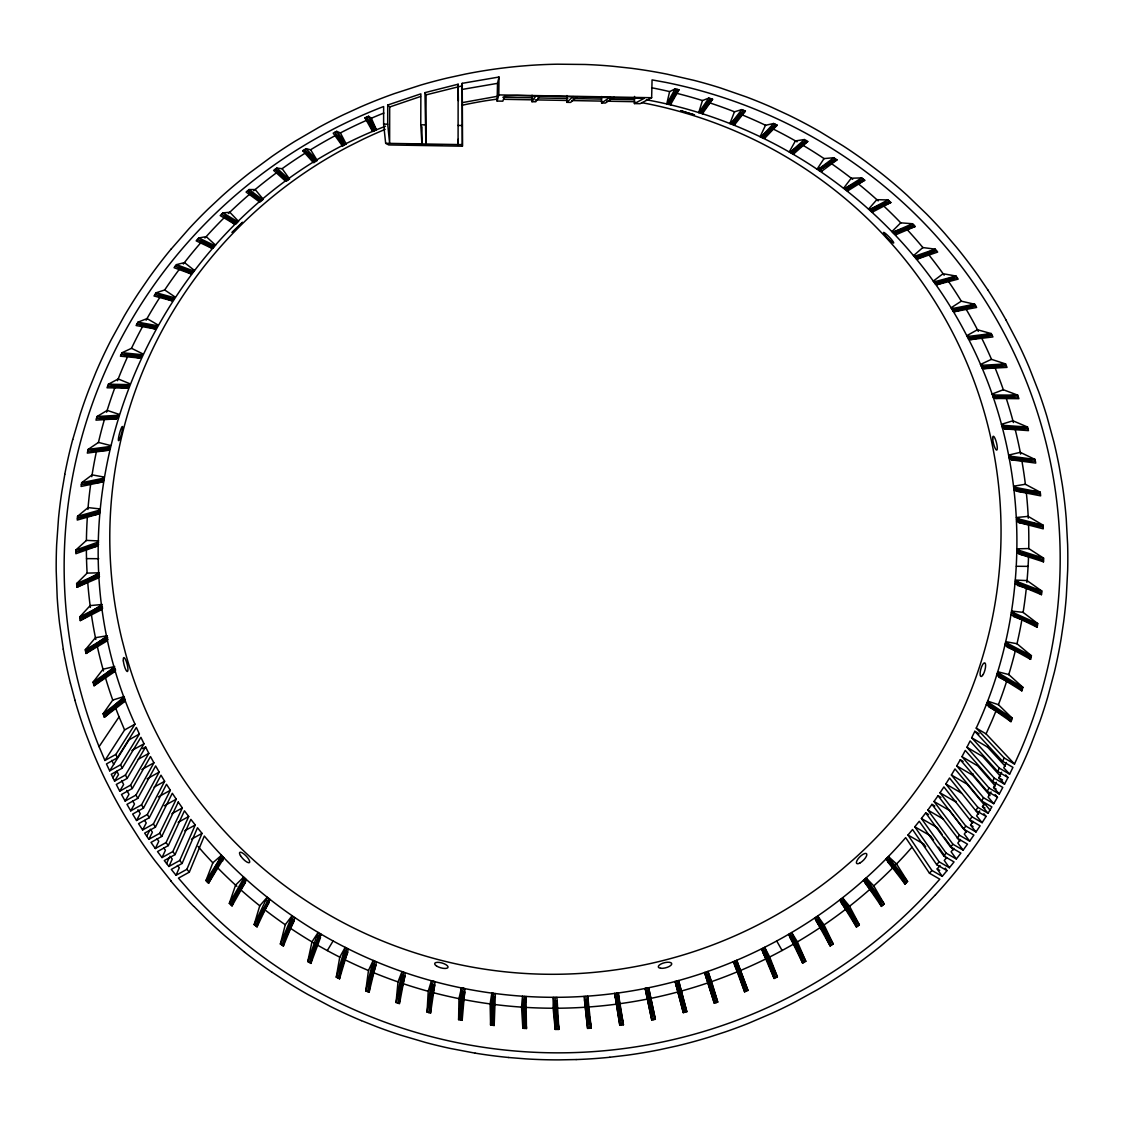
<?xml version="1.0" encoding="UTF-8"?>
<svg xmlns="http://www.w3.org/2000/svg" width="1124" height="1124" viewBox="0 0 1124 1124"><rect width="100%" height="100%" fill="white"/><g stroke="black" fill="none" stroke-linecap="round" stroke-linejoin="round"><path stroke-width="1.5" d="M634.554 96.439L634.4 103.577L644.08 98.42L517.476 95.526L504.634 95.849L502.821 101.174L497.117 101.076L498.817 94.908L499 77.022L462.231 83.331L462.414 146.204L388.707 144.94L385.658 143.31L383.621 124.118L383.635 106.555L380.263 107.806A498.494 489.699 -13.5 0 0 99.067 746.673L104.925 760.484L115.898 754.373L134.992 724.165C31.922 497.721 154.592 214.01 385.518 126.225M387.71 105.024L389.677 106.991L389.635 143.38L387.696 124.188L387.71 105.024L420.868 93.84L420.769 124.778L421.907 143.942L421.964 126.843M424.97 92.632L426.08 94.88L425.87 144.012L424.97 92.632L458.142 84.216L458.381 100.696M634.4 103.577L640.062 103.689L651.653 97.718L652.061 79.888L665.619 82.361A498.494 489.699 -13.5 0 1 1020.592 750.537L1014.508 764.025L1004.168 757.941L976.236 728.099C1033.279 605.555 1030.23 457.173 967.609 337.312C904.918 213.967 782.304 124.132 646.3 99.783M1016.967 550.648L1019.384 552.249L1043.55 559.977L1019.313 554.048L1019.384 550.437L1016.967 548.849L1028.713 548.54L1043.592 558.136L1043.508 561.817L1019.313 554.048L1016.897 552.446M458.114 139.306L458.086 144.56L458.142 84.216M462.414 146.204L462.231 83.331M497.117 101.076L497.525 83.345L499 77.022M462.175 1020.339L464.929 988.614L461.444 987.912L458.971 998.604L458.606 1019.637L462.175 1020.339L462.231 1015.084M461.444 987.912L461.402 991.368L464.886 992.056L460.39 1019.988L463.186 988.291M539.97 95.933L535.783 101.778L531.989 101.708L532.073 95.217M577.09 96.622L570.599 102.41L566.805 102.34L566.918 95.54M614.14 97.296L605.358 103.043L601.579 102.972L601.705 96.509M98.617 542.752L96.917 544.339L75.87 551.856L96.931 546.194L96.973 542.499L98.659 540.911L86.45 540.391L75.898 549.973L75.856 553.739L96.931 546.194L98.617 544.578M495.347 993.546L494.181 1025.495L490.584 1025.032L490.12 1003.887L491.848 993.082C533.731 998.772 576.387 998.716 618.256 992.942L623.413 1024.779L619.816 1025.271L614.744 993.419L619.816 1025.271M618.874 996.398L615.362 996.862L621.614 1025.018L616.5 993.209A459.632 452.354 -13.5 0 0 661.924 984.807C755.848 962.692 842.536 910.665 905.677 837.633L929.478 873.236L939.79 879.179L930.012 890.166A498.494 489.699 -13.5 0 1 188.186 889.337L178.463 878.139L189.324 872.14L204.315 836.045C263.438 906.281 344.59 957.325 433.162 981.224A459.632 452.354 -13.5 0 0 493.591 993.349L492.382 1025.257L491.848 993.082M490.584 1025.032L491.933 996.552L495.445 997.016M430.562 1013.075L434.707 985.088L434.876 981.659L433.162 981.224L427.064 1012.12L431.461 980.732L428.216 991.27L427.064 1012.12L430.562 1013.075L430.745 1009.591M98.617 510.408L98.308 514.089L77.247 520.061L77.556 516.295L88.094 507.598L100.303 508.961L98.617 510.408L77.556 516.295L98.434 512.249L100.12 510.788M1015.225 581.867L1041.639 592.84L1017.417 585.393L1017.754 581.811L1015.351 580.082L1027.013 580.574L1041.808 590.999L1041.47 594.666L1015.028 583.651M405.343 972.724L399.498 1003.704L396.055 1002.524L398.008 981.884L401.999 971.558L396.055 1002.524L403.657 972.162M525.498 1002.664L526.032 996.454L526.439 1028.516L522.829 1028.291L521.55 1007.09L522.505 996.229L524.641 1028.404L524.262 996.37M399.652 1001.976L400.116 996.819M461.402 991.368L458.606 1019.637L463.144 991.733M376.47 961.807L369.108 992.281L365.75 990.876L368.475 970.49L373.196 960.43L365.75 990.876L374.826 961.146M369.108 992.281L369.979 985.467M102.579 478.403L102.003 482.07L81.069 486.467L81.645 482.716L92.112 474.876L104.251 477.096L102.579 478.403L81.645 482.716L102.256 480.229L103.928 478.922M1011.305 612.833L1037.438 625.408L1013.356 616.472L1013.932 612.917L1011.558 611.063L1023.093 612.355L1037.733 623.595L1037.143 627.22L1010.982 614.603M432.993 984.652L428.806 1012.598L434.707 985.088L431.279 984.16M348.37 948.979L339.532 978.821L336.273 977.206L339.757 957.128L345.194 947.377L336.273 977.206L346.768 948.206M339.532 978.821L340.656 972.12M64.813 474.398L61.82 491.862A503.889 495.052 -13.2 0 0 58.518 518.192L56.65 544.578A504.044 495.192 -13.2 0 0 56.214 570.964L57.184 597.251A504.044 495.178 -13.2 0 0 59.558 623.384L63.323 649.293M403.361 975.548L397.784 1003.114L405.062 976.11L401.689 974.944M319.413 936.938L321.169 934.255L309.339 962.481L319.623 933.384M317.446 935.688L318.963 936.615L307.765 961.554L318.12 932.456L311.98 941.842L307.765 961.554L310.898 963.409L312.275 956.819M108.831 446.664L108.002 450.288L87.307 453.098L88.164 449.389L98.476 442.42L110.489 445.497L108.831 446.664L88.164 449.389L108.382 448.462L110.04 447.296M1005.263 643.392L1031.003 657.554L1007.16 647.129L1007.975 643.645L1005.629 641.649L1016.981 643.729L1031.425 655.77L1030.582 659.338L1004.814 645.134M295.022 917.718L283.36 946.057L280.354 944.005L285.271 924.701L292.085 915.709L280.354 944.005L293.533 916.734M283.36 946.057L284.569 941.224M374.39 964.49L367.436 991.579L376.048 965.151L372.761 963.774M72.695 439.723L80.268 414.053A503.903 495.094 -13.2 0 1 89.232 388.763L95.976 372.142A506.98 498.03 -13.6 0 1 111.29 339.603L124.328 315.9A503.988 495.178 -13.3 0 1 138.674 292.872L148.944 277.923A506.32 497.412 -13.5 0 1 171.087 249.078M270.027 899.425L257.031 926.864L254.165 924.616L259.77 905.761L267.231 897.219L254.165 924.616L267.709 901.434L268.608 898.343M117.388 415.332L116.292 418.901L95.976 420.151L97.085 416.498L107.187 410.401L119.004 414.306L117.388 415.332L97.085 416.498L116.812 417.102L118.427 416.077M997.129 673.417L1022.376 689.11L998.871 677.238L999.924 673.824L997.62 671.702L1008.734 674.541L1022.924 687.368L1021.828 690.853L996.566 675.117M257.031 926.864L258.408 922.144M346.22 951.494L337.903 978.021L347.822 952.267L344.647 950.665M243.992 881.736L246.311 879.446L245.313 882.466L230.673 904.665L244.962 878.266M242.672 880.05L243.669 877.043L235.59 885.094L229.324 903.443L232.036 905.902L245.313 882.466L242.672 880.05L229.324 903.443L243.964 881.272M232.036 905.902L233.581 901.293M986.956 702.767L1011.614 719.95L988.53 706.673L989.822 703.329L987.56 701.095L998.393 704.664L1012.274 718.25L1010.954 721.664L986.282 704.411M128.206 384.591L126.857 388.089L107.019 387.794L108.396 384.211L118.217 378.971L129.78 383.706L128.206 384.591L108.396 384.211L127.504 386.333L129.077 385.434M222.735 856.572L207.238 881.919L221.512 855.266L212.843 862.782L205.973 880.598L208.502 883.225L223.985 857.851L221.512 859.986M310.898 963.409L320.509 937.5L318.963 936.615M209.738 879.98L208.502 883.225L221.625 859.509L220.416 858.188L205.973 880.598M186.879 869.316L202.011 833.376L197.501 827.756L182.116 863.429L171.298 869.4L176.047 875.287L186.879 869.316L189.324 872.14M176.047 875.287L179.278 867.756L177.395 865.438M292.746 919.91L281.857 945.031L294.249 920.893L291.299 918.87M179.742 860.492L195.253 824.974L190.855 819.354L175.077 854.591L164.287 860.562L168.923 866.478L179.742 860.492L182.116 863.429M1014.508 764.025L986.071 733.874L991.789 721.074A471.63 464.17 -13.5 0 0 996.033 710.789M168.923 866.478L172.253 859.073L169.907 856.179M141.259 354.608L139.643 358.008L120.409 356.196L122.052 352.711L131.522 348.314L142.776 353.863L141.259 354.608L122.052 352.711L140.416 356.294L141.933 355.535M166.577 863.541L169.232 857.64M979.116 733.846L974.817 731.303L971.67 737.751L999.32 768.114L1009.619 774.141L1012.949 767.383L1002.636 761.341L1004.168 757.941M172.829 851.585L188.72 816.516L184.448 810.811L168.305 845.585L157.515 851.571L162.025 857.57L172.829 851.585L175.077 854.591M162.025 857.57L165.439 850.25L163.654 847.875M178.28 802.1L161.786 836.425L151.009 842.396L155.309 848.536L166.071 842.564L182.341 807.931L178.182 801.946M155.309 848.536L158.779 841.3L157.079 838.869M159.636 833.348L176.257 799.178L172.295 793.277L155.435 827.138L144.659 833.109L148.846 839.319L159.636 833.348L161.786 836.425M997.662 771.471L970.11 740.941L966.935 747.291L994.29 778.145L1004.547 784.145L1007.961 777.499L997.662 771.471L999.32 768.114M1001.61 772.23L998.786 777.71L1004.547 784.145M1006.401 762.479L1003.788 767.804L1009.619 774.141M148.846 839.319L152.4 832.196L150.293 829.175M267.709 901.434L255.598 925.74L269.142 902.53L266.332 900.31M1005.348 766.357L987.504 747.053L988.263 745.507M146.71 836.27L149.576 830.594M153.398 823.99L170.356 790.284L166.507 784.299L149.309 817.696L138.561 823.667L142.608 829.976L153.398 823.99L155.435 827.138M675.145 88.866L666.729 104.026L669.609 91.62L675.145 88.866L678.952 89.779L670.438 104.911M668.597 104.434L677.041 89.316L667.628 103.633L671.351 104.518M142.608 829.976L146.246 822.937L144.631 820.45M147.328 814.521L164.638 781.278L160.985 775.167L143.465 808.086L132.674 814.071L136.538 820.506L147.328 814.521L149.309 817.696M961.961 756.663L965.277 750.411L992.534 781.433L1002.791 787.432L999.278 794.008L989.022 788.022L961.961 756.663L977.683 765.865L995.386 786.069M136.538 820.506L140.233 813.565L137.943 809.744M989.022 788.022L987.237 791.282L997.466 797.253L993.742 803.688L983.514 797.731L956.749 765.894L972.485 775.082L989.991 795.581M992.534 781.433L994.29 778.145M999.278 794.008L993.574 787.46L996.356 782.262M141.526 804.868L159.172 772.118L155.632 765.922L137.788 798.349L126.984 804.363L130.735 810.854L141.526 804.868L143.465 808.086M156.475 325.553L154.62 328.826L136.088 325.538L137.985 322.167L147.047 318.584L157.922 324.92L156.475 325.553L137.985 322.167L155.519 327.168L156.967 326.55M130.735 810.854L134.501 804.025L132.576 800.808M135.976 795.061L153.918 762.803L150.475 756.536L132.323 788.472L121.504 794.485L125.157 801.075L135.976 795.061L137.788 798.349M125.157 801.075L128.979 794.331L126.815 790.425M145.614 746.982L127.167 778.398L116.306 784.44L119.734 791.17L130.581 785.128L148.832 753.375L145.614 746.982L142.579 748.668M956.664 766.048L960.275 759.768L963.128 761.44M981.659 800.948L954.993 768.942L951.396 774.998L977.838 807.327L988.052 813.27L991.874 806.906L981.659 800.948L983.514 797.731M991.045 791.956L988.094 797.056L993.742 803.688M119.734 791.17L123.626 784.524L121.603 780.534M972.485 775.082L973.131 773.972M125.452 775.026L143.998 743.779L140.907 737.302L122.179 768.198L111.276 774.267L114.592 781.082L125.452 775.026L127.167 778.398M114.592 781.082L118.54 774.548L116.854 771.204L112.878 777.71M327.281 950.595L333.069 941.027M120.577 764.77L139.404 734.028L136.355 727.439L117.36 757.829L106.457 763.941L109.674 770.839L120.577 764.77L122.179 768.198M983.851 813.706L986.085 816.417L982.109 822.684L971.937 816.769L945.818 783.976L949.527 777.991L978.582 814.212M109.674 770.839L129.077 739.789L139.404 734.028M971.937 816.769L969.914 819.888L980.114 825.817L975.969 831.971L965.769 826.042L940.001 792.799L943.907 786.941L972.583 823.316M977.838 807.327L975.871 810.474L986.085 816.417M979.749 810.882L976.63 815.869L982.109 822.684M988.052 813.27L982.474 806.526L984.427 803.393L990.033 810.095M173.784 297.565L171.691 300.712L154.002 295.991L156.138 292.76L164.722 289.964L175.161 297.059L173.784 297.565L156.138 292.76L172.717 299.11L174.094 298.619M708.879 98.055L698.692 112.709L702.444 100.57L708.879 98.055L712.602 99.235L702.317 113.847M104.925 760.484L124.595 729.954L134.992 724.165M700.519 113.243L710.747 98.645L699.746 112.358L703.385 113.496M669.497 104.04L678.952 89.779M938.034 795.722L934.016 801.496L959.446 835.216L969.661 841.131L973.904 835.048L963.704 829.133L938.034 795.722L940.886 797.38M99.067 746.673L119.074 716.845A471.63 464.17 -13.5 0 1 115.575 707.825M531.989 101.708L535.923 95.863M963.704 829.133L965.769 826.042M975.969 831.971L970.546 825.03L973.005 821.377M124.722 698.243L123.162 700.505L103.717 715.538L124.132 696.529L112.765 700.055L103.085 713.796L104.335 717.281L123.809 702.205L125.354 699.929M956.117 801.314L955.695 801.918L940.001 792.799M959.446 835.216L957.269 838.223L967.483 844.138L963.128 850.151L952.913 844.236L927.848 810.081L931.951 804.363L934.817 806.02M952.913 844.236L950.665 847.201L960.908 853.116L956.341 858.989L946.099 853.088L921.399 818.483L925.712 812.891L928.564 814.549M960.416 839.459L957.845 843.028L963.128 850.151M966.429 831.142L964.294 834.092L969.661 841.131M115.14 668.218L113.538 670.368L93.559 683.954L114.676 666.476L103.029 669.23L93.053 682.17L94.065 685.752L114.058 672.11L115.66 669.96M193.244 271.91L190.813 273.806L174.051 267.709L176.426 264.632L184.491 262.595L194.424 270.434L191.951 272.289L175.246 266.163L190.813 273.806L192.106 273.427M967.989 855.729L957.592 869.119A506.32 497.412 -13.5 0 1 935.463 894.816M943.823 856.024L919.249 821.279L914.796 826.786L939.116 861.813L949.387 867.742L954.051 861.925L943.823 856.024L946.099 853.088M953.826 848.297L951.129 851.781L956.341 858.989M741.784 109.618L731.078 123.331L729.883 123.64L734.45 111.81L741.784 109.618L745.409 111.065L734.618 124.736L733.41 125.031M731.654 124.3L732.862 124.005L743.596 110.349L731.078 123.331L734.618 124.736M701.573 112.892L712.602 99.235M107.679 637.519L106.049 639.528L85.635 651.653L107.356 635.734L95.47 637.687L85.255 649.827L86.014 653.466L106.443 641.312L108.087 639.289M907.981 835.02L912.548 829.512L936.728 864.693L946.998 870.608L942.221 876.355L931.936 870.468L907.981 835.02L923.788 844.068L925.67 846.794M936.728 864.693L939.116 861.813M942.221 876.355L937.177 868.95L940.015 865.55M946.619 857.598L944.258 860.436L949.387 867.742M88.051 651.035L86.014 653.466L106.049 639.528L105.712 637.73L85.255 649.827M171.115 249.121L189.127 228.565A504.592 495.782 -13.4 0 1 208.249 208.952L221.611 196.447A506.854 497.904 -13.5 0 1 249.683 172.871L271.839 156.503A504.184 495.389 -13.4 0 1 294.895 141.343L318.766 127.419A504.774 495.951 -13.4 0 1 343.368 114.788L360.158 107.103A505.997 497.103 -13.5 0 1 394.51 93.559L420.882 85.031A504.002 495.234 -13.5 0 1 447.689 77.935L465.743 74.001A506.615 497.679 -13.5 0 1 520.595 66.147L529.797 65.403A505.364 496.513 -13.5 0 1 557.462 64.194L585.112 64.475A504.311 495.515 -13.6 0 1 612.678 66.246L630.971 68.241A506.488 497.567 -13.5 0 1 667.22 74.198L694.014 80.352A503.988 495.192 -13.7 0 1 720.4 87.925L746.28 96.903A504.62 495.782 -13.6 0 1 771.584 107.23L788.079 114.845A506.685 497.749 -13.5 0 1 820.141 131.817L843.267 145.98A504.592 495.754 -13.7 0 1 865.536 161.35L879.881 172.211A506.84 497.904 -13.4 0 1 907.251 195.407L926.583 214.01A504.072 495.234 -13.8 0 1 944.834 233.567L956.369 247.111A506.854 497.918 -13.4 0 1 977.88 275.324L987.841 289.936M214.319 246.563L211.874 248.263L196.166 240.859L198.765 237.951L206.212 236.644L215.611 245.173L213.124 246.83L197.459 239.412L211.874 248.263L213.082 247.997M102.425 606.272L100.753 608.14L80.029 618.748L102.214 604.459L90.159 605.611L79.776 616.893L80.268 620.603L101.034 609.953L102.691 608.07M912 847.201L906.211 853.734A471.63 464.17 -13.5 0 1 895.322 865.227M929.478 873.236L931.936 870.468M773.677 123.485L761.454 136.496L760.119 136.735L765.5 125.284L773.677 123.485L777.176 125.171L764.868 138.14L763.519 138.378M935.477 894.788L923.788 907.054A506.432 497.511 -13.5 0 1 899.242 930.363L879.853 946.745A504.662 495.712 -13.6 0 1 859.691 962.144L845.824 971.839A507.022 498.129 -13.5 0 1 817.204 989.822L794.991 1002.046A503.749 494.771 -13.6 0 1 772.202 1013.16L748.907 1023.135A504.634 495.684 -13.5 0 1 725.149 1031.958L709.075 1037.171A506.84 497.946 -13.5 0 1 676.465 1046.037L659.971 1049.647A506.123 497.201 -13.5 0 1 626.644 1055.253L609.868 1057.234M761.833 137.521L763.168 137.283L775.434 124.328L761.454 136.496L764.868 138.14M887.145 857.795L906.323 882.804L887.665 861.925L890.166 859.382L888.367 856.502L896.545 863.934L907.588 881.511L905.045 884.096L885.881 859.031L888.213 861.167M99.39 574.631L97.704 576.359L76.755 585.435L99.305 572.804L87.138 573.114L76.643 583.567L76.868 587.304L97.844 578.2L99.53 576.457M732.862 124.005L745.409 111.065M237.22 222.735L234.775 224.238L220.206 215.597L223.016 212.872L229.83 212.253L238.611 221.442L236.124 222.889L221.611 214.234L234.775 224.238L235.871 224.083M566.805 102.34L573.043 96.538M864.834 879.109L882.818 905.185L865.185 883.239L867.826 880.879L866.126 877.9L873.741 885.867L884.181 903.977L881.469 906.394L863.485 880.261L865.663 882.537M104.335 717.281L123.162 700.505L122.586 698.791L103.085 713.796M804.405 139.545L790.72 151.754L789.259 151.937L795.399 140.907L804.405 139.545L807.763 141.484L793.994 153.637L792.518 153.805M790.903 152.836L792.378 152.667L806.077 140.514L790.72 151.754L793.994 153.637M261.836 200.55L259.405 201.856L246.072 192.063L249.078 189.549L255.19 189.563L263.311 199.355L260.852 200.606L247.575 190.813L260.389 201.8M100.008 512.628L98.308 514.089L77.401 518.178L98.434 512.249M763.168 137.283L777.176 125.171M914.683 257.087L916.706 257.396L935.252 249.149L922.846 247.561L913.475 255.682L915.484 255.977L935.252 249.149L937.669 252.085L917.858 258.843L915.835 258.534M841.159 898.877L857.907 925.937L841.328 903.008L844.138 900.816L842.536 897.767L849.547 906.211L859.34 924.827L856.474 927.047L839.74 899.945L842.747 903.556M94.065 685.752L113.538 670.368L113.074 668.597L93.053 682.17M103.689 480.749L102.003 482.07L81.364 484.584L102.256 480.229M288.025 180.149L285.637 181.259L273.624 170.398L276.813 168.094L282.166 168.698L289.599 179.067L287.168 180.107L275.225 169.246L286.508 181.301M833.797 157.725L818.722 169.022L817.134 169.12L824.018 158.596L833.797 157.725L837.001 159.889L821.855 171.129L820.253 171.213L818.708 170.145L837.001 159.889M820.309 170.047L835.399 158.807L818.722 169.022L821.855 171.129M792.378 152.667L807.763 141.484M109.66 449.108L108.002 450.288L87.742 451.244L108.382 448.462M816.235 917.015L831.676 944.989L816.221 921.118L819.171 919.123L817.682 916.004L824.047 924.883L833.179 943.963L830.172 946.001L814.745 917.985L817.485 921.792M601.579 102.972L610.107 97.226M316.589 160.535L313.329 162.544L302.721 150.728L306.065 148.663L310.631 149.787L317.319 160.662L306.065 148.663L315.675 161.645M117.922 417.861L116.292 418.901L96.524 418.325L116.812 417.102M861.715 177.901L845.332 188.2L843.618 188.214L851.205 178.224L861.715 177.901L864.735 180.276L848.283 190.518L846.569 190.518M845.122 189.338L846.836 189.338L863.218 179.081L845.332 188.2L848.283 190.518M80.268 620.603L100.753 608.14L100.542 606.328L79.776 616.893M790.158 933.454L804.25 962.256L789.989 937.528L793.052 935.744L791.675 932.541L797.394 941.828L805.81 961.329L802.676 963.17L788.626 934.325L794.331 943.626A471.63 464.17 -13.5 0 1 769.673 957.002L777.372 976.854L774.127 978.47L761.482 948.895L765.065 955.793M128.431 387.19L126.857 388.089L107.707 385.996L127.504 386.333M131.887 750.523L143.998 743.779M138.266 759.248L148.832 753.375M141.849 769.519L153.918 762.803M147.132 778.806L159.172 772.118M154.129 787.123L164.638 781.278M158.329 796.958L170.356 790.284M164.245 805.838L176.257 799.178M171.846 813.748L182.341 807.931M178.168 822.361L188.72 816.516M184.701 830.819L195.253 824.974M191.445 839.178L202.011 833.376M345.742 144.055L342.328 145.853L333.21 133.166L336.694 131.339L340.417 132.941L346.332 144.279L336.694 131.339L344.618 145.137M76.868 587.304L97.704 576.359L97.619 574.533L76.643 583.567M888.002 199.946L870.398 209.176L868.585 209.078L876.818 199.679L888.002 199.946L890.84 202.517L873.179 211.691L871.353 211.593M869.99 210.314L871.817 210.399L889.421 201.238L870.398 209.176L873.179 211.691M763.07 948.136L775.743 977.655L762.718 952.169L765.894 950.581L764.643 947.321L769.673 956.974M846.836 189.338L864.735 180.276M141.174 357.249L139.643 358.008L121.223 354.453L140.416 356.294M376.02 129.71L372.494 131.241L364.907 117.809L368.532 116.236L371.384 118.245L376.47 129.977L368.532 116.236L374.699 130.721M735.068 960.992L746.294 991.157L734.548 964.968L737.836 963.591L736.698 960.275L747.966 990.455L744.622 991.86L733.438 961.652L737.766 971.614A471.63 464.17 -13.5 0 1 711.562 981.631L717.744 1002.102L714.316 1003.268L704.607 972.513L714.316 1003.268M156.067 328.194L154.62 328.826L137.044 323.853L155.519 327.168M912.562 223.746L893.833 231.811L891.908 231.614L900.731 222.833L912.562 223.746L915.189 226.514L896.404 234.509L894.479 234.298M893.215 232.935L895.14 233.132L913.868 225.123L893.833 231.811L896.404 234.509M871.817 210.399L890.84 202.517M389.677 106.991L420.531 96.509M173.082 300.206L171.691 300.712L155.07 294.376L172.717 299.11M706.293 971.965L716.03 1002.692L705.605 975.871L708.963 974.719L707.951 971.361L711.562 981.603M934.297 282.63L936.39 283.051L955.99 276.026L958.182 279.117L937.444 284.583L935.337 284.147M96.973 542.499L75.898 549.973L96.917 544.339M916.706 257.396L936.461 250.624L917.858 258.843L915.484 255.977M895.14 233.132L915.189 226.514M426.08 94.88L462.47 85.789M676.845 981.013L685.078 1012.204L676.002 984.849L679.43 983.921L678.545 980.521L686.82 1011.726L683.322 1012.668L675.131 981.449L683.322 1012.668M951.958 309.423L954.136 309.957L974.663 304.225L976.63 307.456L955.077 311.559L952.899 311.011M935.294 281.562L955.99 276.026L943.064 273.722L933.201 281.14L935.294 281.562L937.444 284.583L957.086 277.572L936.39 283.051M646.876 988.108L648.604 987.729L655.334 1019.299L651.779 1020.016L645.134 988.432L646.876 988.108L653.55 1019.651L645.134 988.432M651.779 1020.016L645.879 991.86L649.363 991.157M462.821 89.316L497.525 83.345M967.609 337.312L969.857 337.973L991.227 333.575L992.942 336.933L970.672 339.631L968.424 338.956M953.152 308.397L974.663 304.225L961.287 301.176L950.974 307.864L953.152 308.397L955.077 311.559L975.646 305.84L954.136 309.957M497.398 96.299L462.737 102.537M496.625 99.179L486.186 100.682A445.989 439.358 -13.5 0 0 462.329 105.206M981.196 366.157L983.486 366.944L1005.587 363.937L1007.048 367.393L984.174 368.644L981.884 367.843M968.986 336.357L991.227 333.575L977.43 329.753L966.752 335.697L968.986 336.357L970.672 339.631L992.085 335.247L969.857 337.973M587.585 1028.404L584.564 999.854L588.105 999.615L591.196 1028.165L587.585 1028.404L584.087 996.384L589.398 1028.277L585.857 996.286M992.633 395.788L994.979 396.716L1017.698 395.142L1018.92 398.683L995.541 398.458L993.194 397.531M982.727 365.272L1005.587 363.937L991.452 359.329L980.437 364.485L982.727 365.272L984.174 368.644L1006.317 365.665L983.486 366.944M576.148 1059.553L559.246 1059.876A506.854 497.96 -13.5 0 1 525.47 1058.85L508.61 1057.501M555.2 1029.415L553.64 1000.796L557.195 1000.796L558.839 1029.415L555.2 1029.415L553.12 1008.214L553.289 997.325L557.012 1029.415L555.059 997.353M1001.906 426.08L1004.28 427.148L1027.533 427.022L1028.488 430.632L1004.73 428.918L1002.355 427.851M994.347 395.002L1017.698 395.142L1003.296 389.719L992.014 394.088L994.347 395.002L995.541 398.458L1018.302 396.913L994.979 396.716M86.52 558.614L98.715 558.712M1016.363 566.285L1028.081 566.37M498.817 94.908L651.653 97.718M502.864 97.282L532.692 97.83M537.96 97.928L567.789 98.476M573.057 98.575L601.143 99.081M609.911 99.249L634.484 99.699M503.622 99.305L531.61 99.825M535.108 99.881L566.58 100.457M571.835 100.556L601.565 101.104M606.805 101.202L634.793 101.708M383.621 124.118L387.696 124.188M420.769 124.778L424.844 124.848M457.861 125.438L461.922 125.509M385.658 143.31L462.048 144.631M522.829 1028.291L522.716 999.7L526.271 999.924M1008.987 456.864L1011.389 458.058L1035.035 459.435L1035.738 463.088L1011.698 459.857L1009.31 458.662M1003.788 425.392L1027.533 427.022L1012.907 420.769L1001.414 424.338L1003.788 425.392L1004.73 428.918L1028.01 428.834L1004.28 427.148M1013.862 487.999L1016.279 489.319L1040.22 492.186L1040.655 495.867L1016.461 491.132L1014.045 489.797M1011.01 456.288L1035.035 459.435L1020.255 452.34L1008.621 455.094L1011.01 456.288L1011.698 459.857L1035.387 461.262L1011.389 458.058M475.073 1053.146L450.148 1048.411A503.974 495.01 -13.3 0 1 425.476 1042.454L401.113 1035.274A503.763 494.799 -13.3 0 1 377.144 1026.886L361.394 1020.62M651.625 87.798L654.828 88.374A471.63 464.17 -13.5 0 1 669.82 91.648M641.706 102.677L646.862 103.619A445.989 439.358 -13.5 0 1 985.706 417.313A445.989 439.358 -13.5 0 1 853.594 859.354L842.269 869.161A445.975 439.344 -13.5 0 1 768.057 919.572A445.989 439.358 -13.5 0 1 125.733 654.042L121.87 639.205A445.989 439.358 -13.5 0 1 348.566 146.513L363.01 139.264A445.989 439.358 -13.5 0 1 385.167 129.372M1016.518 519.302L1018.934 520.763L1043.072 525.147L1043.255 528.842L1018.99 522.576L1016.574 521.1M1016.026 487.521L1040.22 492.186L1025.355 484.261L1013.623 486.2L1016.026 487.521L1016.461 491.132L1040.445 494.026L1016.279 489.319M302.721 150.728L305.826 151.445M1019.384 552.249L1043.592 558.136L1019.384 550.437M1018.822 518.965L1043.072 525.147L1028.165 516.38L1016.405 517.504L1018.822 518.965L1018.99 522.576L1043.156 526.987L1018.934 520.763M1017.613 583.609L1041.808 590.999L1017.754 581.811M342.932 146.05L334.952 132.253L344.014 144.926M193.131 270.8L176.426 264.632L191.951 272.289M1013.679 614.702L1037.733 623.595L1013.932 612.917M1007.596 645.387L1031.425 655.77L1007.975 643.645M214.417 245.425L198.765 237.951L213.124 246.83M999.419 675.538L1022.924 687.368L999.924 673.824M989.204 705.001L1012.274 718.25L989.822 703.329M937.177 868.95L939.692 870.398M927.848 810.081L943.514 819.171M921.399 818.483L937.149 827.601L942.207 834.556M914.796 826.786L930.56 835.891L933.552 840.12M934.016 801.496L949.696 810.601L966.359 832.294M970.546 825.03L973.047 826.491M993.574 787.46L996.075 788.922M951.396 774.998L967.076 784.159L984.385 804.953M945.818 783.976L961.484 793.108M982.474 806.526L984.961 807.987M372.957 131.508L366.719 117.022L374.25 130.44M966.935 747.291L982.685 756.522L1000.585 776.403M998.786 777.71L1002.552 779.916M976.236 728.099L986.071 733.874M971.67 737.751L987.504 747.053M237.515 221.583L223.016 212.872L236.124 222.889M1040.81 560.061L1043.508 561.817M272.022 972.218L286.227 981.547A504.662 495.726 -13.3 0 0 308.088 994.6L330.568 1006.528A506.32 497.412 -13.5 0 0 361.324 1020.62M364.907 117.809L366.874 119.13M1038.773 592.755L1041.47 594.666M262.342 199.398L249.078 189.549L260.852 200.606M1034.487 625.155L1037.143 627.22M244.582 952.14L224.912 935.856A503.805 494.869 -13.2 0 1 206.085 918.575L194.03 906.506M1027.954 657.133L1030.582 659.338M1019.257 688.506L1021.828 690.853M288.742 179.011L276.813 168.094L287.168 180.107M1007.483 718.236L1010.954 721.664M221.625 859.509L222.889 860.773M974.817 731.303L1002.636 761.341M1005.643 774.956L1007.961 777.499M888.929 860.675L907.588 881.511L890.166 859.382M314.945 161.505L304.393 149.689L314.06 162.671L312.388 159.959M995.19 794.626L997.466 797.253M198.105 846.47L203.219 852.385A471.63 464.17 -13.5 0 0 212.956 862.937M960.275 759.768L987.237 791.282M171.171 881.132L155.182 861.068A503.861 494.939 -13.2 0 1 140.233 840.162L126.38 818.469A505.477 496.569 -13.4 0 1 113.665 796.045L105.825 780.716A506.207 497.286 -13.5 0 1 91.789 749.216L85.593 733.073A506.32 497.412 -13.5 0 1 74.886 700.168M866.52 882.087L884.181 903.977L867.826 880.879M168.305 845.585L166.071 842.564M931.951 804.363L959.952 841.131M944.244 837.338L953.363 849.856M925.712 812.891L950.665 847.201M842.747 901.926L859.34 924.827L844.138 900.816M938.554 847.159L946.534 858.427M945.298 868.164L946.998 870.608M817.71 920.149L833.179 943.963L819.171 919.123M901.392 878.223L905.045 884.096M791.535 936.657L805.81 961.329L793.052 935.744M878.87 901.855L881.469 906.394M776.74 941.027L782.107 950.497M132.323 788.472L130.581 785.128M1006.078 320.129L1018.288 343.508A503.861 495.01 -13.8 0 1 1029.177 367.45L1038.745 391.869A504.536 495.67 -13.8 0 1 1046.978 416.709L1053.848 441.901A503.861 494.982 -13.8 0 1 1059.342 467.345L1062.264 484.43A506.699 497.777 -13.4 0 1 1066.24 518.782L1067.631 544.606A504.718 495.81 -13.7 0 1 1067.659 570.43L1066.325 596.184A504.69 495.782 -13.7 0 1 1063.655 621.769L1061.126 638.713A506.32 497.412 -13.5 0 1 1054.34 672.25L1047.737 697.006A503.805 494.869 -13.8 0 1 1039.883 721.355L1030.792 745.24A504.662 495.74 -13.7 0 1 1020.508 768.591L1009.043 791.38A503.805 494.869 -13.8 0 1 996.44 813.537L987.434 827.924A506.32 497.412 -13.5 0 1 967.989 855.743M340.713 141.807L342.202 144.631M850.798 916.158L856.474 927.047M764.32 951.396L777.372 976.854L765.894 950.581M826 937.177L830.172 946.001M111.782 760.33L113.693 764.418M736.206 964.308L747.966 990.455L737.836 963.591M371.046 127.11L372.325 130.047M796.902 949.639L802.676 963.17M115.898 754.373L117.36 757.829M119.074 716.845L124.595 729.954M707.291 975.323L717.744 1002.102L708.963 974.719M767.678 961.624L774.127 978.47M123.162 700.505L123.809 702.205M738.285 973.173L744.622 991.86M677.73 984.413L686.82 1011.726L679.43 983.921M113.538 670.368L114.058 672.11M647.621 991.537L655.334 1019.299L648.604 987.729M74.929 700.126L70.461 683.35M106.049 639.528L106.443 641.312M617.118 996.665L623.413 1024.779L619.9 1005.334M586.335 999.756L591.196 1028.165L589.594 1016.77M100.753 608.14L101.034 609.953M588.105 999.615L587.613 996.145L588.035 1003.901M588.442 1008.621L589.131 1013.511M618.256 992.942L619.605 1003.718A471.63 464.17 -13.5 0 0 647.284 999.096M555.425 1000.824L558.839 1029.415L557.996 1021.252M556.83 997.311L557.195 1000.796M556.984 1011.459L557.49 1016.363M97.704 576.359L97.844 578.2M524.486 999.84L526.439 1028.516L525.498 1013.848M494.012 1018.99L494.181 1025.495L493.689 996.805M609.826 1057.263A506.32 497.412 -13.5 0 1 576.106 1059.567M271.938 972.204A506.32 497.412 -13.5 0 1 244.498 952.126M70.362 683.167A506.32 497.412 -13.5 0 1 63.239 649.11M64.799 474.216A506.32 497.412 -13.5 0 1 72.695 439.554M987.771 289.837A506.32 497.412 -13.5 0 1 1006.022 320.003M1015.028 428.806A471.63 464.17 -13.5 0 1 1020.634 454.124M1021.814 460.489A471.63 464.17 -13.5 0 1 1025.397 484.458M1026.31 492.467A471.63 464.17 -13.5 0 1 1028.291 518.178M1028.558 524.613A471.63 464.17 -13.5 0 1 1028.741 548.723M1028.586 555.158A471.63 464.17 -13.5 0 1 1026.886 582.373M1026.254 588.751A471.63 464.17 -13.5 0 1 1023.093 612.552M1021.758 620.434A471.63 464.17 -13.5 0 1 1016.967 643.912M1015.478 650.136A471.63 464.17 -13.5 0 1 1008.706 674.737M1006.795 680.821A471.63 464.17 -13.5 0 1 998.351 704.86M893.102 867.475A471.63 464.17 -13.5 0 1 873.615 886.007M870.074 889.168A471.63 464.17 -13.5 0 1 849.407 906.351M845.389 909.471A471.63 464.17 -13.5 0 1 824.061 924.926M821.152 926.893A471.63 464.17 -13.5 0 1 795.876 942.755M766.526 958.575A471.63 464.17 -13.5 0 1 739.395 970.953M708.232 982.769A471.63 464.17 -13.5 0 1 681.411 991.017M678.025 991.93A471.63 464.17 -13.5 0 1 650.712 998.393M616.121 1004.21A471.63 464.17 -13.5 0 1 588.203 1007.02M584.691 1007.259A471.63 464.17 -13.5 0 1 556.647 1008.228M553.134 1008.228A471.63 464.17 -13.5 0 1 525.063 1007.343M521.564 1007.118A471.63 464.17 -13.5 0 1 493.619 1004.378M490.134 1003.915A471.63 464.17 -13.5 0 1 464.142 999.658M459.14 998.674A471.63 464.17 -13.5 0 1 432.965 992.576M428.385 991.34A471.63 464.17 -13.5 0 1 402.659 983.5M398.177 981.969A471.63 464.17 -13.5 0 1 373.013 972.415M368.63 970.588A471.63 464.17 -13.5 0 1 344.155 959.362M339.912 957.226A471.63 464.17 -13.5 0 1 316.223 944.371M313.484 942.769A471.63 464.17 -13.5 0 1 290.666 928.396M285.412 924.827A471.63 464.17 -13.5 0 1 264.899 909.822M259.897 905.902A471.63 464.17 -13.5 0 1 240.438 889.506M236.883 886.316A471.63 464.17 -13.5 0 1 217.382 867.531M112.807 700.252A471.63 464.17 -13.5 0 1 105.291 677.196M103.492 670.972A471.63 464.17 -13.5 0 1 97.17 645.822M95.807 639.472A471.63 464.17 -13.5 0 1 91.283 613.859M90.37 607.41A471.63 464.17 -13.5 0 1 87.672 581.459M87.124 573.31A471.63 464.17 -13.5 0 1 86.365 548.779M86.407 540.588A471.63 464.17 -13.5 0 1 87.419 515.986M87.911 509.425A471.63 464.17 -13.5 0 1 90.819 483.236M91.789 476.702A471.63 464.17 -13.5 0 1 96.594 450.696M98.406 442.617A471.63 464.17 -13.5 0 1 104.701 418.535M106.611 412.171A471.63 464.17 -13.5 0 1 115.14 386.937M117.514 380.699A471.63 464.17 -13.5 0 1 127.181 357.587M131.41 348.482A471.63 464.17 -13.5 0 1 142.832 326.086M146.092 320.214A471.63 464.17 -13.5 0 1 159.973 297.158M164.596 290.118A471.63 464.17 -13.5 0 1 179.208 269.451M183.296 264.07A471.63 464.17 -13.5 0 1 201.561 241.843M204.933 238.035A471.63 464.17 -13.5 0 1 224.8 217.115M228.439 213.546A471.63 464.17 -13.5 0 1 249.809 194.059M253.701 190.757A471.63 464.17 -13.5 0 1 276.462 172.815M281.983 168.783A471.63 464.17 -13.5 0 1 304.632 153.496M310.435 149.871A471.63 464.17 -13.5 0 1 335.683 135.4M340.221 133.011A471.63 464.17 -13.5 0 1 366.466 120.366M371.187 118.301A471.63 464.17 -13.5 0 1 383.86 113.046M676.437 93.25A471.63 464.17 -13.5 0 1 702.641 100.598M709.118 102.663A471.63 464.17 -13.5 0 1 734.66 111.852M740.941 114.381A471.63 464.17 -13.5 0 1 765.697 125.34M773.284 129.063A471.63 464.17 -13.5 0 1 797.056 141.821M802.873 145.221A471.63 464.17 -13.5 0 1 824.201 158.681M831.142 163.416A471.63 464.17 -13.5 0 1 852.694 179.348M857.921 183.521A471.63 464.17 -13.5 0 1 878.209 200.901M883.113 205.425A471.63 464.17 -13.5 0 1 900.886 222.959M906.59 229.001A471.63 464.17 -13.5 0 1 923.001 247.702M928.227 254.108A471.63 464.17 -13.5 0 1 944.16 275.211M947.939 280.621A471.63 464.17 -13.5 0 1 961.413 301.33M965.642 308.369A471.63 464.17 -13.5 0 1 978.301 331.369M981.252 337.228A471.63 464.17 -13.5 0 1 991.565 359.483M994.726 367.014A471.63 464.17 -13.5 0 1 1003.381 389.887M1006.5 399.146A471.63 464.17 -13.5 0 1 1013.398 422.526M508.736 1057.501A506.123 497.201 -13.5 0 1 475.199 1053.146M193.665 906.323A506.432 497.511 -13.5 0 1 170.82 880.949M232.204 232.289L242.391 222.412L232.204 232.289M407.281 144.434L442.28 145.094L407.281 144.434M680.624 110.686L694.435 114.901L680.624 110.686M992.717 438.922A7.194 1.546 75.8 0 0 996.454 450.078A7.194 1.546 75.8 0 0 995.808 440.453A7.194 1.546 75.8 0 0 992.717 438.922M120.113 437.967A7.334 0.969 -74.8 0 0 122.516 426.558A7.334 0.969 -74.8 0 0 118.863 436.182A7.334 0.969 -74.8 0 0 120.113 437.967M884.911 234.902A7.348 0.941 46.2 0 0 893.566 243.065A7.348 0.941 46.2 0 0 887.454 235.225A7.348 0.941 46.2 0 0 884.911 234.902M436.548 966.008A6.955 2.501 16.1 0 0 447.816 967.694A6.955 2.501 16.1 0 0 439.695 962.481A6.955 2.501 16.1 0 0 436.548 966.008M660.729 968.284A6.913 2.627 -14.3 0 0 671.66 964.28A6.913 2.627 -14.3 0 0 662.654 963.268A6.913 2.627 -14.3 0 0 660.729 968.284M240.494 855.673A7.053 2.122 46 0 0 249.303 862.67A7.053 2.122 46 0 0 244.006 854.057A7.053 2.122 46 0 0 240.494 855.673M123.345 660.912A7.194 1.574 75.6 0 0 127.265 671.52A7.194 1.574 75.6 0 0 126.225 661.207A7.194 1.574 75.6 0 0 123.345 660.912M983.275 674.358A7.053 2.093 -74.6 0 0 985.031 663.034A7.053 2.093 -74.6 0 0 980.297 671.618A7.053 2.093 -74.6 0 0 983.275 674.358M860.183 862.839A6.955 2.487 -44.7 0 0 866.688 853.875A6.955 2.487 -44.7 0 0 857.935 859.045A6.955 2.487 -44.7 0 0 860.183 862.839"/></g></svg>
